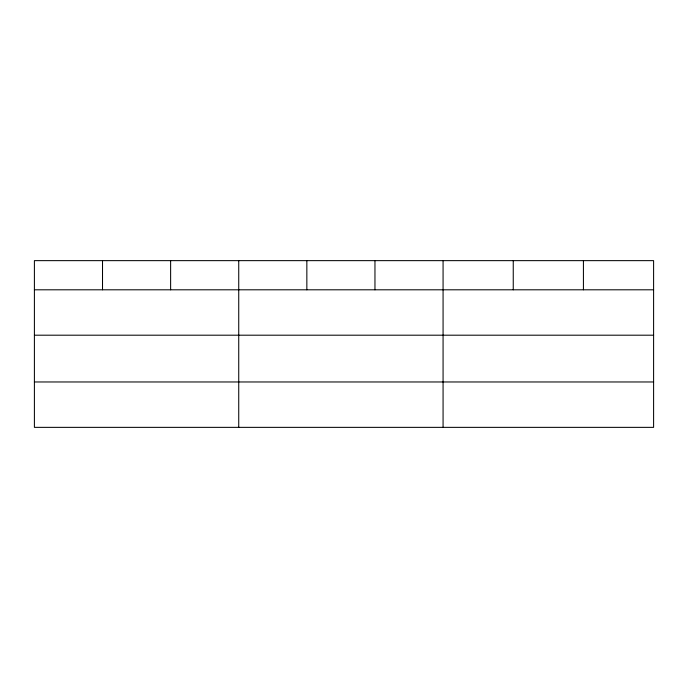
<?xml version="1.0" encoding="UTF-8"?>
<svg xmlns="http://www.w3.org/2000/svg" width="688" height="688" viewBox="0 0 688 688"><rect width="100%" height="100%" fill="white"/><g stroke="black" fill="none" stroke-linecap="round" stroke-linejoin="round"><path stroke-width="1.03" d="M653.6 335.194L653.6 260.64L34.4 260.64L34.4 427.36L653.6 427.36L653.6 335.194L34.4 335.194M34.4 289.803L653.6 289.803M34.4 381.969L653.6 381.969M583.424 260.64L583.424 289.803M513.248 260.64L513.248 289.803M443.072 260.64L443.072 427.36M374.96 260.64L374.96 289.803M306.848 260.64L306.848 289.803M238.736 260.64L238.736 427.36M170.624 260.64L170.624 289.803M102.512 260.64L102.512 289.803"/></g></svg>
